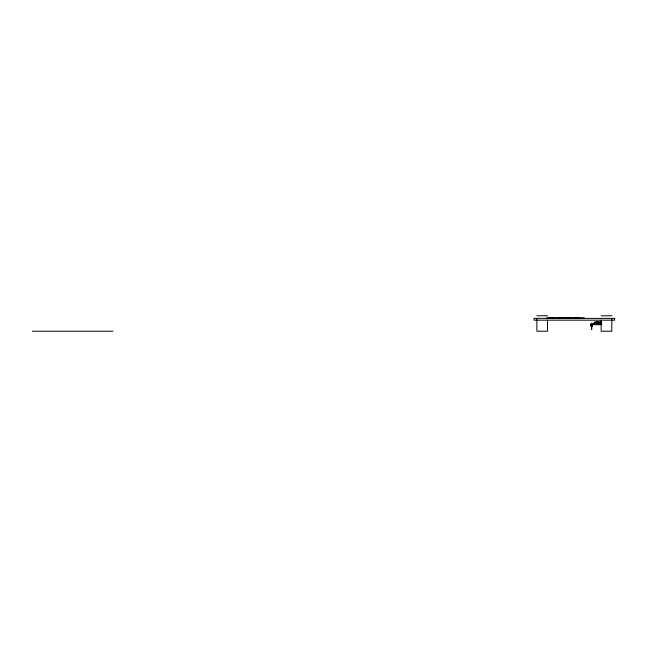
<?xml version="1.0" encoding="UTF-8"?>
<svg xmlns="http://www.w3.org/2000/svg" width="647" height="647" viewBox="0 0 647 647"><rect width="100%" height="100%" fill="white"/><g stroke="black" fill="none" stroke-linecap="round" stroke-linejoin="round"><path stroke-width="0.97" d="M595.03 323.751L595.078 323.468C591.932 323.815 596.704 322.424 595.345 323.807M595.337 323.67L595.224 323.193M598.693 322.829L599.882 322.432L600.101 323.274L598.087 323.937L599.34 323.937L600.092 323.096M600.966 323.484L600.723 323.144L600.699 323.807M596.558 322.424L599.826 322.473M593.93 323.67L594.1 323.136L593.986 323.67M599.203 322.424L598.993 323.023L599.324 322.594M599.672 322.424C601.864 323.306 596.049 320.969 595.879 323.007M594.585 322.966L595.022 322.958M601.378 322.966L601.298 322.958M596.016 323.371C597.221 325.093 595.111 320.952 597.351 322.829M596.728 323.799L597.82 323.743M598.912 322.667L598.855 323.088L598.944 322.651M597.003 322.788L598.96 322.772L598.645 323.088M596.841 322.424C596.55 322.206 597.779 323.565 596.696 322.829L599.348 322.594M595.863 323.637L600.141 323.799M596.097 322.732C595.434 322.214 600.57 322.343 599.898 322.635M599.526 323.799L599.025 323.637M597.116 323.063L597.391 322.966M595.976 322.57L595.936 323.225M591.787 326.104L591.698 329.493L591.431 326.104M598.006 323.637L597.011 323.799M536.848 315.776L547.516 315.776M601.209 315.776L611.836 315.776M546.723 317.823L584.209 317.823L584.209 318.381M601.613 321.866L594.852 321.866L594.852 323.241M591.787 323.071L591.795 323.443M595.725 323.241L593.728 323.241L593.728 323.783M601.742 323.241L599.518 323.031M590.76 323.807L601.742 323.783M590.76 324.673L601.322 324.673M32.35 331.224L112.966 331.224M593.954 323.193L593.93 323.807M611.827 318.381L611.787 331.224L601.16 331.224L601.16 320.176M592.32 324.673L592.32 326.104L590.889 326.104L590.889 324.673M592.183 324.673L592.183 326.104M591.034 324.673L591.034 326.104M579.696 317.823L574.059 317.823M571.527 318.381L557.431 318.381M562.785 317.823L557.148 317.823M547.524 320.176L547.524 331.224L536.897 331.224L536.856 318.381M554.333 317.709L548.696 317.928L554.333 317.709M571.244 317.709L565.607 317.928L571.244 317.709M614.65 318.381L534.034 318.381L534.034 320.176L614.65 320.176L614.65 318.381"/></g></svg>
